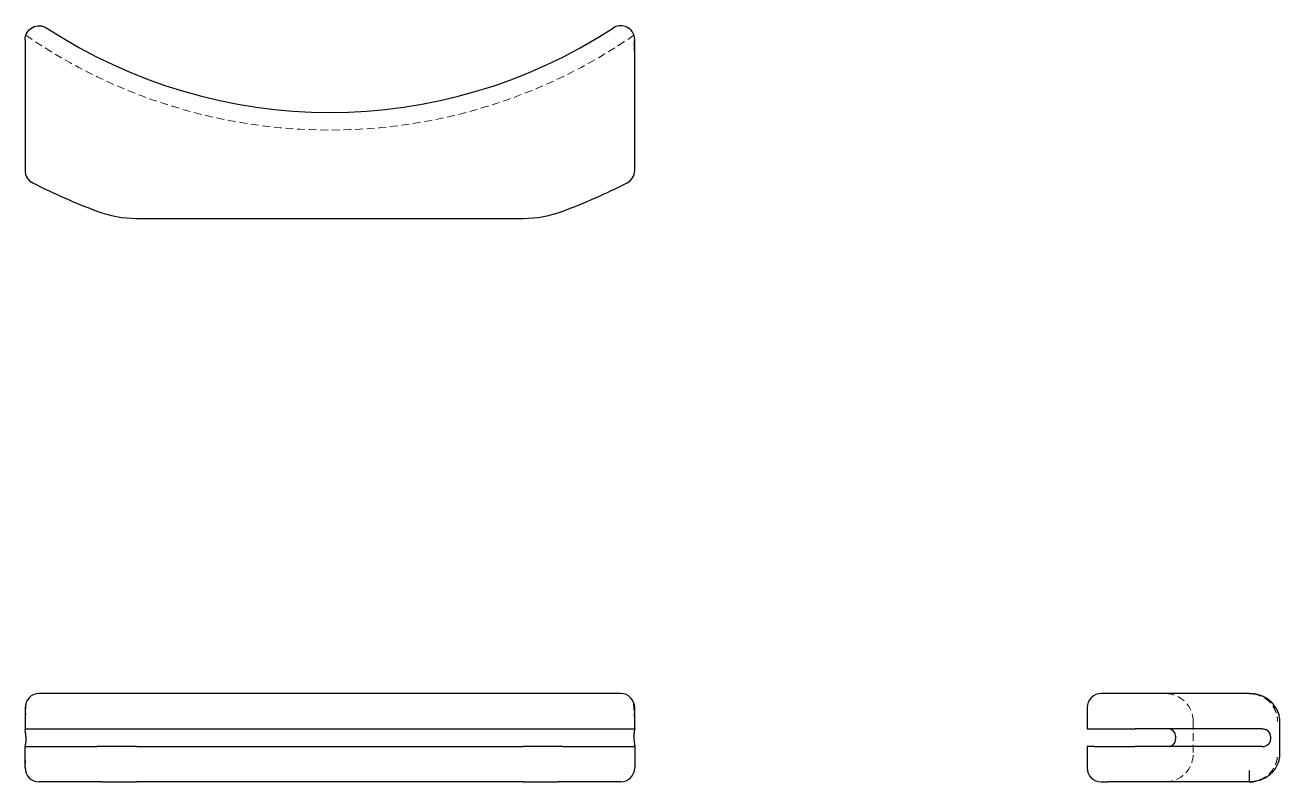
# Model space of a CAD drawing. Header units: millimetres. Extents: x 33 to 239, y 50 to 174.
import ezdxf

# ---------------------------------------------------------------- set-up
doc = ezdxf.new("R2010")
doc.units = ezdxf.units.MM
doc.linetypes.add('HIDDEN', pattern=[1.905, 1.27, -0.635])

msp = doc.modelspace()

# ---------------------------------------------------------------- linework, layer by layer
at = {"color": 7, "linetype": 'Continuous', "lineweight": 25}
for p, q in [((33.04, 168.68), (33.04, 149.99)), ((132.96, 149.99), (132.96, 168.68)), ((51.32, 142.12), (114.68, 142.12)), ((45.62, 64.24), (35.34, 64.24)), ((51.32, 64.24), (45.62, 64.24)), ((114.68, 64.24), (51.32, 64.24)), ((120.38, 64.24), (114.68, 64.24)), ((130.66, 64.24), (120.38, 64.24)), ((210.46, 64.24), (209.42, 64.24)), ((214.99, 64.24), (210.46, 64.24)), ((233.68, 64.24), (214.99, 64.24)), ((234.11, 64.21), (233.68, 64.24)), ((233.68, 64.24), (234.19, 64.21)), ((33.04, 61.94), (33.04, 58.45)), ((132.96, 58.45), (132.96, 61.94)), ((207.12, 61.94), (207.12, 58.45)), ((33.04, 58.45), (34.3, 58.45)), ((34.3, 58.45), (44.81, 58.45)), ((44.81, 58.45), (51.32, 58.45)), ((51.32, 58.45), (114.68, 58.45)), ((114.68, 58.45), (121.19, 58.45)), ((121.19, 58.45), (131.7, 58.45)), ((131.7, 58.45), (132.96, 58.45)), ((207.12, 58.45), (208.31, 58.45)), ((208.31, 58.45), (212.94, 58.45)), ((212.94, 58.45), (214.99, 58.45)), ((235.79, 58.45), (214.99, 58.45)), ((238.71, 54.36), (238.71, 59.64)), ((33.04, 52.06), (33.04, 55.55)), ((33.04, 55.55), (34.3, 55.55)), ((33.16, 57.25), (33.16, 56.75)), ((34.3, 55.55), (44.81, 55.55)), ((51.32, 55.55), (44.81, 55.55)), ((51.32, 55.55), (114.68, 55.55)), ((121.19, 55.55), (114.68, 55.55)), ((121.19, 55.55), (131.7, 55.55)), ((131.7, 55.55), (132.96, 55.55)), ((132.84, 57.25), (132.84, 56.75)), ((132.96, 55.55), (132.96, 52.06)), ((207.12, 55.55), (207.12, 52.06)), ((208.31, 55.55), (207.12, 55.55)), ((208.31, 55.55), (212.94, 55.55)), ((212.94, 55.55), (214.99, 55.55)), ((235.79, 55.55), (214.99, 55.55)), ((221.61, 57.25), (221.61, 56.75)), ((237.15, 57.25), (237.15, 56.75)), ((45.62, 49.76), (35.34, 49.76)), ((45.62, 49.76), (51.32, 49.76)), ((114.68, 49.76), (51.32, 49.76)), ((114.68, 49.76), (120.38, 49.76)), ((130.66, 49.76), (120.38, 49.76)), ((209.42, 49.76), (210.46, 49.76)), ((214.99, 49.76), (210.46, 49.76)), ((233.68, 49.76), (214.99, 49.76))]:
    msp.add_line(p, q, dxfattribs=at)
at = {"color": 7, "linetype": 'HIDDEN', "lineweight": 18}
msp.add_line((224.5, 59.64), (224.5, 54.36), dxfattribs=at)
at = {"color": 7, "linetype": 'Continuous', "lineweight": 25}
for centre, radius, start, end in [((83, 244.26), 84.76, 236.8033, 303.1967), ((35.34, 149.99), 2.3, 180, 243.1766), ((130.66, 149.99), 2.3, 296.8234, 0), ((83, 244.26), 107.93, 243.1766, 249.2769), ((83, 244.26), 107.93, 290.7231, 296.8234), ((51.32, 160.52), 18.39, 249.2769, 270), ((114.68, 160.52), 18.39, 270, 290.7231), ((35.34, 61.94), 2.3, 90, 180), ((130.66, 61.94), 2.3, 0, 90), ((209.42, 61.94), 2.3, 90, 180), ((220.41, 57.25), 1.2, 0, 90), ((220.41, 56.75), 1.2, 270, 0), ((35.34, 52.06), 2.3, 180, 270), ((130.66, 52.06), 2.3, 270, 0), ((209.42, 52.06), 2.3, 180, 270)]:
    msp.add_arc(centre, radius, start, end, dxfattribs=at)
at = {"color": 7, "linetype": 'HIDDEN', "lineweight": 18}
for centre, radius, start, end in [((83, 244.26), 87.65, 235.3471, 304.6529), ((219.9, 59.64), 4.6, 0, 90), ((219.9, 54.36), 4.6, 270, 0)]:
    msp.add_arc(centre, radius, start, end, dxfattribs=at)
at = {"color": 7, "linetype": 'Continuous', "lineweight": 25}
for points, knots in [([(33.04, 171.41), (33.04, 171.82), (33.15, 172.23), (33.57, 172.94), (33.88, 173.24), (34.6, 173.63), (35.02, 173.72), (35.84, 173.69), (36.25, 173.56), (36.59, 173.33)], [0, 0, 0, 0, 0.25, 0.25, 0.5, 0.5, 0.75, 0.75, 1, 1, 1, 1]), ([(132.96, 171.41), (132.96, 171.88), (132.67, 172.82), (131.29, 173.87), (130, 173.72), (129.41, 173.33)], [0, 0, 0, 0, 0.285714, 0.571429, 1, 1, 1, 1]), ([(33.04, 171.41), (33.04, 171.41), (33.04, 171.32), (33.04, 171.01), (33.04, 170.79), (33.04, 170), (33.04, 169.34), (33.04, 168.68)], [0, 0, 0, 0, 0.25, 0.25, 0.5, 0.5, 1, 1, 1, 1]), ([(33.04, 171.24), (33.04, 171.24), (33.04, 171.24), (33.05, 171.21), (33.05, 171.11), (33.05, 170.9), (33.05, 170.59), (33.04, 170.19), (33.04, 169.7), (33.04, 169.35), (33.04, 169.17)], [0, 0, 0, 0, 0.011036, 0.050885, 0.147198, 0.269232, 0.417603, 0.590389, 0.78517, 1, 1, 1, 1]), ([(132.96, 168.93), (132.96, 169.09), (132.96, 169.42), (132.93, 169.91), (132.91, 170.35), (132.89, 170.73), (132.9, 171.02), (132.92, 171.21), (132.94, 171.23), (132.95, 171.24)], [0, 0, 0, 0, 0.178993, 0.346809, 0.500322, 0.637007, 0.761881, 0.884567, 1, 1, 1, 1]), ([(132.96, 168.68), (132.96, 169.01), (132.96, 169.34), (132.96, 169.97), (132.96, 170.26), (132.96, 170.79), (132.96, 171.01), (132.96, 171.24), (132.96, 171.31), (132.96, 171.39), (132.96, 171.41), (132.96, 171.41)], [0, 0, 0, 0, 0.25, 0.25, 0.5, 0.5, 0.75, 0.75, 0.875, 0.875, 1, 1, 1, 1]), ([(238.7, 59.64), (238.69, 59.95), (238.65, 60.51), (238.43, 61.18), (238.21, 61.65), (238.01, 61.99), (237.71, 62.41), (237.22, 62.94), (236.44, 63.53), (235.59, 63.92), (234.78, 64.14), (234.33, 64.2), (234.1, 64.22)], [0, 0, 0, 0, 0.128265, 0.235304, 0.295049, 0.346087, 0.401359, 0.510874, 0.648203, 0.8112, 0.902218, 1, 1, 1, 1]), ([(33.16, 57.25), (33.16, 57.37), (33.15, 57.49), (33.13, 57.71), (33.12, 57.81), (33.07, 58.1), (33.04, 58.25), (33.04, 58.33)], [0, 0, 0, 0, 0.25, 0.25, 0.5, 0.5, 1, 1, 1, 1]), ([(132.84, 57.25), (132.84, 57.37), (132.85, 57.49), (132.87, 57.71), (132.88, 57.81), (132.93, 58.1), (132.96, 58.25), (132.96, 58.33)], [0, 0, 0, 0, 0.25, 0.25, 0.5, 0.5, 1, 1, 1, 1]), ([(237.15, 57.25), (237.15, 57.37), (237.14, 57.49), (237.07, 57.71), (237.02, 57.81), (236.82, 58.1), (236.63, 58.25), (236.41, 58.33)], [0, 0, 0, 0, 0.25, 0.25, 0.5, 0.5, 1, 1, 1, 1]), ([(33.16, 56.75), (33.16, 56.63), (33.15, 56.51), (33.13, 56.29), (33.12, 56.19), (33.07, 55.9), (33.04, 55.75), (33.04, 55.67)], [0, 0, 0, 0, 0.25, 0.25, 0.5, 0.5, 1, 1, 1, 1]), ([(132.84, 56.75), (132.84, 56.63), (132.85, 56.51), (132.87, 56.29), (132.88, 56.19), (132.93, 55.9), (132.96, 55.75), (132.96, 55.67)], [0, 0, 0, 0, 0.25, 0.25, 0.5, 0.5, 1, 1, 1, 1]), ([(237.15, 56.75), (237.15, 56.63), (237.14, 56.51), (237.07, 56.29), (237.02, 56.19), (236.82, 55.9), (236.63, 55.75), (236.41, 55.67)], [0, 0, 0, 0, 0.25, 0.25, 0.5, 0.5, 1, 1, 1, 1]), ([(233.68, 49.8), (233.88, 49.81), (234.27, 49.81), (235, 49.92), (235.78, 50.16), (236.53, 50.55), (237.12, 50.98), (237.64, 51.5), (238.05, 52.05), (238.34, 52.61), (238.54, 53.13), (238.68, 53.72), (238.69, 54.14), (238.7, 54.36)], [0, 0, 0, 0, 0.0813026, 0.1567719, 0.2911004, 0.4035525, 0.4927814, 0.5818003, 0.6946801, 0.7606442, 0.833391, 0.9134118, 1, 1, 1, 1]), ([(233.68, 51.61), (233.68, 51.42), (233.68, 50.91), (233.68, 50.06), (233.68, 49.76), (233.68, 49.76)], [0.1250036, 0.1250036, 0.1250036, 0.1250036, 0.2857143, 0.5714286, 1, 1, 1, 1]), ([(233.68, 49.76), (233.87, 49.77), (234.23, 49.78), (234.62, 49.85), (234.81, 49.9), (234.84, 49.91)], [0, 0, 0, 0, 0.496662, 0.902863, 1, 1, 1, 1])]:
    msp.add_open_spline(points, degree=3, knots=knots, dxfattribs=at)
at = {"color": 7, "linetype": 'HIDDEN', "lineweight": 18}
for points, knots in [([(33.04, 171.17), (33.04, 171.18), (33.04, 171.21), (33.04, 171.23), (33.04, 171.23)], [0, 0, 0, 0, 0.492767, 1, 1, 1, 1]), ([(132.96, 168.93), (132.96, 169.09), (132.96, 169.42), (132.93, 169.91), (132.91, 170.35), (132.89, 170.73), (132.9, 171.03), (132.91, 171.13), (132.92, 171.18)], [0, 0, 0, 0, 0.20235, 0.392069, 0.565618, 0.720141, 0.861308, 1, 1, 1, 1]), ([(132.95, 171.24), (132.95, 171.24), (132.96, 171.27), (132.96, 171.21), (132.96, 171.17)], [0, 0, 0, 0, 0.061986, 1, 1, 1, 1]), ([(235.49, 63.92), (235.31, 63.98), (234.94, 64.09), (234.34, 64.19), (233.9, 64.19), (233.68, 64.2)], [0, 0, 0, 0, 0.291738, 0.6306881, 1, 1, 1, 1]), ([(234.43, 64.18), (234.53, 64.16), (234.76, 64.12), (235.06, 64.04), (235.38, 63.93), (235.7, 63.79), (236.02, 63.62), (236.32, 63.44), (236.59, 63.24), (236.84, 63.03), (237.07, 62.8), (237.28, 62.57), (237.59, 62.16), (237.88, 61.67), (238.11, 61.08), (238.29, 60.45), (238.32, 59.97), (238.33, 59.64)], [0, 0, 0, 0, 0.048076, 0.106265, 0.147808, 0.2078, 0.26499, 0.319389, 0.371007, 0.419855, 0.470032, 0.519067, 0.566973, 0.70385, 0.779271, 0.853755, 1, 1, 1, 1]), ([(33.26, 62.93), (33.25, 62.91), (33.24, 62.86), (33.21, 62.67), (33.18, 62.37), (33.15, 61.99), (33.14, 61.73), (33.15, 61.61), (33.15, 61.58), (33.16, 61.58), (33.17, 61.57), (33.17, 61.55), (33.17, 61.48), (33.16, 61.33), (33.15, 61.05), (33.12, 60.67), (33.09, 60.17), (33.07, 59.83), (33.06, 59.64)], [0, 0, 0, 0, 0.108675, 0.205776, 0.366525, 0.484955, 0.561409, 0.584267, 0.592151, 0.598112, 0.601425, 0.608276, 0.617699, 0.656186, 0.714669, 0.792971, 0.889244, 1, 1, 1, 1]), ([(132.94, 59.64), (132.93, 59.8), (132.92, 60.13), (132.88, 60.68), (132.85, 61.25), (132.82, 61.79), (132.78, 62.26), (132.76, 62.63), (132.74, 62.88), (132.74, 62.92), (132.74, 62.93)], [0, 0, 0, 0, 0.093748, 0.198265, 0.31264, 0.436196, 0.566675, 0.704122, 0.848386, 1, 1, 1, 1]), ([(33.04, 54.11), (33.04, 53.98), (33.04, 53.73), (33.08, 53.34), (33.11, 53.01), (33.14, 52.75), (33.16, 52.59), (33.16, 52.49), (33.16, 52.45), (33.16, 52.41), (33.12, 52.4), (33.1, 52.27), (33.06, 52.15), (33.05, 52.1), (33.05, 52.08)], [0, 0, 0, 0, 0.132452, 0.251335, 0.352473, 0.433066, 0.492073, 0.513516, 0.529781, 0.541401, 0.576775, 0.670693, 0.814499, 1, 1, 1, 1]), ([(235.28, 50.04), (235.3, 50.05), (235.47, 50.11), (235.78, 50.24), (236.17, 50.47), (236.52, 50.71), (236.98, 51.09), (237.38, 51.54), (237.72, 52.06), (238.01, 52.62), (238.27, 53.38), (238.31, 54.03), (238.33, 54.36)], [0, 0, 0, 0, 0.0118981, 0.0983424, 0.1797278, 0.2560771, 0.3274143, 0.4977623, 0.5786793, 0.6567549, 0.8303515, 1, 1, 1, 1])]:
    msp.add_open_spline(points, degree=3, knots=knots, dxfattribs=at)
at = {"color": 7, "linetype": 'Continuous', "lineweight": 25}
for points in [[(33.04, 58.45), (33.04, 58.45), (33.04, 58.41), (33.04, 58.33)], [(132.96, 58.45), (132.96, 58.45), (132.96, 58.41), (132.96, 58.33)], [(235.79, 58.45), (236, 58.45), (236.21, 58.41), (236.41, 58.33)], [(33.04, 55.55), (33.04, 55.55), (33.04, 55.59), (33.04, 55.67)], [(132.96, 55.55), (132.96, 55.55), (132.96, 55.59), (132.96, 55.67)], [(235.79, 55.55), (236, 55.55), (236.21, 55.59), (236.41, 55.67)]]:
    msp.add_open_spline(points, degree=3, dxfattribs=at)

doc.saveas('drawing.dxf')
